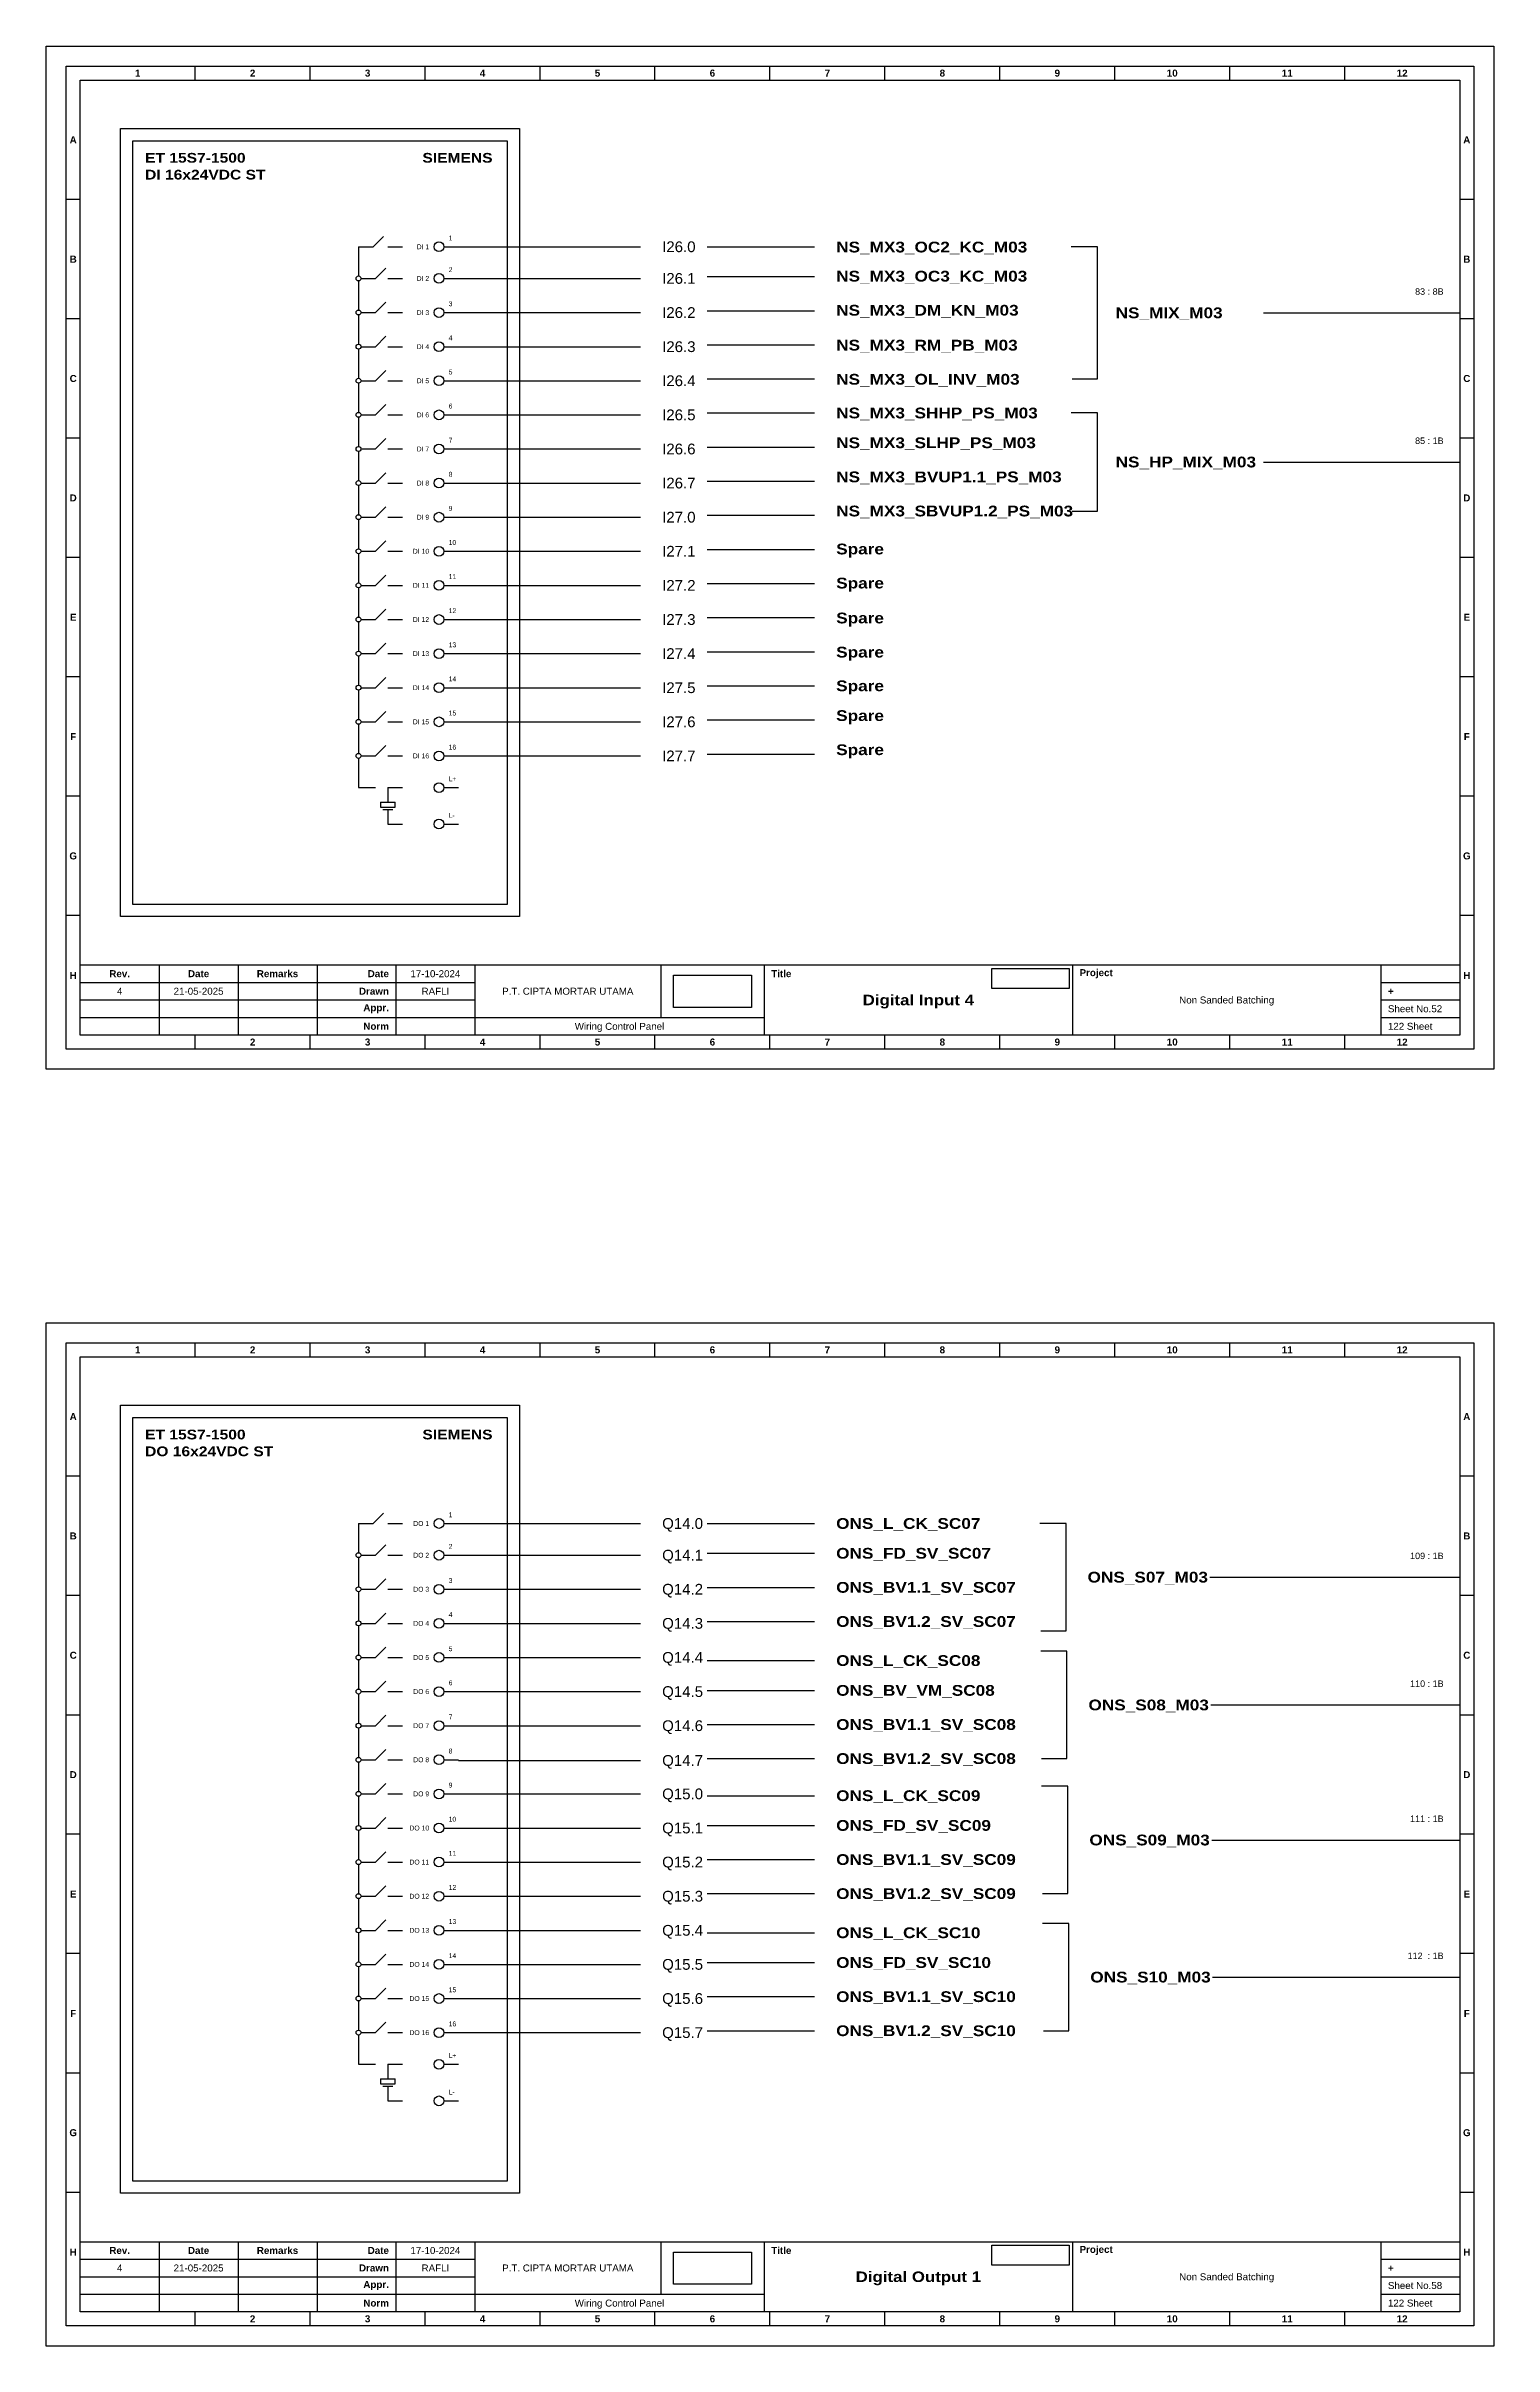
# Model space of a CAD drawing. Header units: centimetres. Extents: x 960 to 2473, y 652 to 2370.
# Drawn here: x 960.8 to 1230.1, y 1127.6 to 1555.6 of the extents above; entities that cross this region are included whole.
import ezdxf
from ezdxf.enums import TextEntityAlignment as Align

# ---------------------------------------------------------------- set-up
doc = ezdxf.new("R2010")
doc.units = ezdxf.units.CM
doc.header["$MEASUREMENT"] = 0
doc.styles.add('Bold', font='ariblk.ttf', dxfattribs={"height": 25.4})
doc.styles.get("Standard").update_dxf_attribs({"font": 'arial.ttf'})
picture_1 = doc.add_image_def('image1.png', size_in_pixel=(2048, 847))
picture_2 = doc.add_image_def('image2.png', size_in_pixel=(2092, 542))

# ---------------------------------------------------------------- blocks, each defined once
blk = doc.blocks.new('KOP MU PROJECT')
at = {"color": 6, "ltscale": 50}
for p, q in [((27.74, 184.05), (27.74, 186.66)), ((49.13, 184.05), (49.13, 186.66)), ((70.51, 184.05), (70.51, 186.66)), ((91.89, 184.05), (91.89, 186.66)), ((113.27, 184.05), (113.27, 186.66)), ((134.66, 184.05), (134.66, 186.66)), ((156.04, 184.05), (156.04, 186.66)), ((177.42, 184.05), (177.42, 186.66)), ((198.8, 184.05), (198.8, 186.66)), ((220.19, 184.05), (220.19, 186.66)), ((241.57, 184.05), (241.57, 186.66)), ((6.36, 161.84), (3.75, 161.84)), ((265.59, 161.84), (262.98, 161.84)), ((6.36, 139.63), (3.75, 139.63)), ((265.59, 139.63), (262.98, 139.63)), ((6.36, 117.42), (3.75, 117.42)), ((265.59, 117.42), (262.98, 117.42)), ((6.36, 95.22), (3.75, 95.22)), ((265.59, 95.22), (262.98, 95.22)), ((6.36, 73.01), (3.75, 73.01)), ((265.59, 73.01), (262.98, 73.01)), ((6.36, 50.8), (3.75, 50.8)), ((265.59, 50.8), (262.98, 50.8)), ((6.36, 28.59), (3.75, 28.59)), ((265.59, 28.59), (262.98, 28.59)), ((27.74, 3.75), (27.74, 6.36)), ((49.13, 3.75), (49.13, 6.36)), ((70.51, 3.75), (70.51, 6.36)), ((91.89, 3.75), (91.89, 6.36)), ((113.27, 3.75), (113.27, 6.36)), ((134.66, 3.75), (134.66, 6.36)), ((156.04, 3.75), (156.04, 6.36)), ((177.42, 3.75), (177.42, 6.36)), ((198.8, 3.75), (198.8, 6.36)), ((220.19, 3.75), (220.19, 6.36)), ((241.57, 3.75), (241.57, 6.36))]:
    blk.add_line(p, q, dxfattribs=at)
at = {"ltscale": 50}
for p, q in [((6.36, 19.41), (262.98, 19.41)), ((21.04, 19.41), (21.04, 6.36)), ((35.72, 19.41), (35.72, 6.36)), ((50.41, 19.41), (50.41, 6.36)), ((65.09, 19.41), (65.09, 6.36)), ((79.77, 19.41), (79.77, 6.36)), ((114.35, 19.41), (114.35, 9.62)), ((133.6, 19.41), (133.6, 6.36)), ((190.95, 19.41), (190.95, 6.36)), ((248.3, 19.41), (248.3, 6.36)), ((6.36, 16.15), (79.77, 16.15)), ((6.36, 12.89), (79.77, 12.89)), ((248.3, 16.15), (262.98, 16.15)), ((248.3, 12.89), (262.98, 12.89)), ((6.36, 9.62), (133.6, 9.62)), ((248.3, 9.62), (262.98, 9.62))]:
    blk.add_line(p, q, dxfattribs=at)
at = {"color": 1, "ltscale": 50}
blk.add_lwpolyline([(269.34, 0), (0, 0), (0, 190.41), (269.34, 190.41)], close=True, dxfattribs=at)
at = {"color": 6, "ltscale": 50}
for points in [[(265.59, 3.75), (3.75, 3.75), (3.75, 186.66), (265.59, 186.66)], [(262.98, 6.36), (6.36, 6.36), (6.36, 184.05), (262.98, 184.05)]]:
    blk.add_lwpolyline(points, close=True, dxfattribs=at)
at = {"ltscale": 50, "char_height": 1.305, "attachment_point": 4}
for s, width, heights, insert in [('\\pxqc;{\\fArial|b1|i0|c0|p34;1}', 21.3825, [2.51], (6.36, 185.36)), ('\\pxqc;{\\fArial|b1|i0|c0|p34;2}', 21.3825, [2.51], (27.74, 185.36)), ('\\pxqc;{\\fArial|b1|i0|c0|p34;3}', 21.3825, [2.51], (49.13, 185.36)), ('\\pxqc;{\\fArial|b1|i0|c0|p34;4}', 21.3825, [2.51], (70.51, 185.36)), ('\\pxqc;{\\fArial|b1|i0|c0|p34;5}', 21.3825, [2.51], (91.89, 185.36)), ('\\pxqc;{\\fArial|b1|i0|c0|p34;6}', 21.3825, [2.51], (113.27, 185.36)), ('\\pxqc;{\\fArial|b1|i0|c0|p34;7}', 21.3825, [2.51], (134.66, 185.36)), ('\\pxqc;{\\fArial|b1|i0|c0|p34;8}', 21.3825, [2.51], (156.04, 185.36)), ('\\pxqc;{\\fArial|b1|i0|c0|p34;9}', 21.3825, [2.51], (177.42, 185.36)), ('\\pxqc;{\\fArial|b1|i0|c0|p34;10}', 21.3825, [2.51], (198.8, 185.36)), ('\\pxqc;{\\fArial|b1|i0|c0|p34;11}', 21.3825, [2.51], (220.19, 185.36)), ('\\pxqc;{\\fArial|b1|i0|c0|p34;12}', 21.3825, [2.51], (241.57, 185.36)), ('\\pxqc;{\\fArial|b1|i0|c0|p34;A}', 2.61, [2.51], (3.75, 172.95)), ('\\pxqc;{\\fArial|b1|i0|c0|p34;A}', 2.61, [2.51], (262.98, 172.95)), ('\\pxqc;{\\fArial|b1|i0|c0|p34;B}', 2.61, [2.51], (3.75, 150.74)), ('\\pxqc;{\\fArial|b1|i0|c0|p34;B}', 2.61, [2.51], (262.98, 150.74)), ('\\pxqc;{\\fArial|b1|i0|c0|p34;C}', 2.61, [2.51], (3.75, 128.53)), ('\\pxqc;{\\fArial|b1|i0|c0|p34;C}', 2.61, [2.51], (262.98, 128.53)), ('\\pxqc;{\\fArial|b1|i0|c0|p34;D}', 2.61, [2.51], (3.75, 106.32)), ('\\pxqc;{\\fArial|b1|i0|c0|p34;D}', 2.61, [2.51], (262.98, 106.32)), ('\\pxqc;{\\fArial|b1|i0|c0|p34;E}', 2.61, [2.51], (3.75, 84.11)), ('\\pxqc;{\\fArial|b1|i0|c0|p34;E}', 2.61, [2.51], (262.98, 84.11)), ('\\pxqc;{\\fArial|b1|i0|c0|p34;F}', 2.61, [2.51], (3.75, 61.9)), ('\\pxqc;{\\fArial|b1|i0|c0|p34;F}', 2.61, [2.51], (262.98, 61.9)), ('\\pxqc;{\\fArial|b1|i0|c0|p34;G}', 2.61, [2.51], (3.75, 39.69)), ('\\pxqc;{\\fArial|b1|i0|c0|p34;G}', 2.61, [2.51], (262.98, 39.69)), ('\\pxqc;{\\fArial|b1|i0|c0|p34;H}', 2.61, [2.51], (3.75, 17.47)), ('\\pxqc;{\\fArial|b1|i0|c0|p34;Rev.}', 14.6811, [2.88], (6.36, 17.78)), ('\\pxqc;{\\fArial|b1|i0|c0|p34;Date}', 14.6811, [2.88], (21.04, 17.78)), ('\\pxqc;{\\fArial|b1|i0|c0|p34;Remarks}', 14.6811, [2.88], (35.72, 17.78)), ('\\pxqr;{\\fArial|b1|i0|c0|p34;Date}', 13.3761, [2.88], (50.41, 17.78)), ('\\pxql;{\\fArial|b1|i0|c0|p34;Title}', 50.2419, [2.88], (134.9, 17.78)), ('\\pxql;{\\fArial|b1|i0|c0|p34;Project}', 50.2419, [2.88], (192.25, 17.78)), ('\\pxqc;{\\fArial|b1|i0|c0|p34;H}', 2.61, [2.51], (262.98, 17.47)), ('\\pxqr;{\\fArial|b1|i0|c0|p34;Drawn}', 13.3761, [2.88], (50.41, 14.52)), ('\\pxql;{\\fArial|b1|i0|c0|p34;+}', 14.6811, [2.88], (249.61, 14.52)), ('\\pxqr;{\\fArial|b1|i0|c0|p34;Appr.}', 13.3761, [2.88], (50.41, 11.26)), ('\\pxqr;{\\fArial|b1|i0|c0|p34;Norm}', 13.3761, [2.88], (50.41, 7.99)), ('\\pxqc;{\\fArial|b1|i0|c0|p34;2}', 21.3825, [2.51], (27.74, 5.06)), ('\\pxqc;{\\fArial|b1|i0|c0|p34;3}', 21.3825, [2.51], (49.13, 5.06)), ('\\pxqc;{\\fArial|b1|i0|c0|p34;4}', 21.3825, [2.51], (70.51, 5.06)), ('\\pxqc;{\\fArial|b1|i0|c0|p34;5}', 21.3825, [2.51], (91.89, 5.06)), ('\\pxqc;{\\fArial|b1|i0|c0|p34;6}', 21.3825, [2.51], (113.27, 5.06)), ('\\pxqc;{\\fArial|b1|i0|c0|p34;7}', 21.3825, [2.51], (134.66, 5.06)), ('\\pxqc;{\\fArial|b1|i0|c0|p34;8}', 21.3825, [2.51], (156.04, 5.06)), ('\\pxqc;{\\fArial|b1|i0|c0|p34;9}', 21.3825, [2.51], (177.42, 5.06)), ('\\pxqc;{\\fArial|b1|i0|c0|p34;10}', 21.3825, [2.51], (198.8, 5.06)), ('\\pxqc;{\\fArial|b1|i0|c0|p34;11}', 21.3825, [2.51], (220.19, 5.06)), ('\\pxqc;{\\fArial|b1|i0|c0|p34;12}', 21.3825, [2.51], (241.57, 5.06))]:
    blk.add_mtext_dynamic_manual_height_columns(s, width=width, gutter_width=0.0326, heights=heights, dxfattribs=dict(at, insert=insert))
at = {"ltscale": 50}
for tag, p in [('DATECREATED', (72.43, 17.78)), ('REV', (13.7, 14.52)), ('REVDATE', (28.38, 14.52)), ('REMARKS', (43.06, 14.52)), ('DRAWN', (72.43, 14.52)), ('COMPANY', (97.06, 14.52)), ('PROJECT', (219.62, 12.89)), ('NORM', (72.43, 7.99)), ('APPR', (72.43, 11.26)), ('DRAWINGCATEGORY', (106.68, 7.99)), ('DESCRIPTION', (162.27, 10.03))]:
    blk.add_attdef(tag, text='', height=1.3, dxfattribs=at).set_placement(p, align=Align.MIDDLE_CENTER)
at = {"ltscale": 50, "style": 'Bold'}
blk.add_attdef('TITLE', text='', height=1.96, dxfattribs=at).set_placement((162.27, 12.89), align=Align.MIDDLE_CENTER)
at = {"ltscale": 50}
for tag, p in [('TOTALSHEET', (249.61, 7.99)), ('SHEETNUMBER', (249.61, 11.26))]:
    blk.add_attdef(tag, text='', height=1.3, dxfattribs=at).set_placement(p, align=Align.MIDDLE_LEFT)
image = blk.add_image(picture_1, insert=(116.72, 11.48), size_in_units=(14.5, 6), dxfattribs=at)
image.dxf.flags = 15
image = blk.add_image(picture_2, insert=(175.94, 15.04), size_in_units=(14.36, 3.72), dxfattribs=at)
image.dxf.flags = 15

msp = doc.modelspace()

# ---------------------------------------------------------------- linework, layer by layer
at = {"ltscale": 50}
for p, q in [((1021.62, 1518.25), (1023.54, 1520.17)), ((1018.9, 1518.25), (1021.62, 1518.25)), ((1018.9, 1518.25), (1018.9, 1512.81)), ((1024.34, 1518.25), (1027.06, 1518.25)), ((1018.9, 1511.9), (1018.9, 1506.46)), ((1019.35, 1512.36), (1022.07, 1512.36)), ((1022.07, 1512.36), (1024, 1514.28)), ((1024.34, 1512.36), (1027.06, 1512.36)), ((1022.07, 1506.01), (1024, 1507.93)), ((1018.9, 1505.56), (1018.9, 1500.12)), ((1019.35, 1506.01), (1022.07, 1506.01)), ((1024.34, 1506.01), (1027.06, 1506.01)), ((1018.9, 1499.21), (1018.9, 1493.77)), ((1019.35, 1499.66), (1022.07, 1499.66)), ((1022.07, 1499.66), (1024, 1501.59)), ((1024.34, 1499.66), (1027.06, 1499.66)), ((1022.07, 1493.32), (1024, 1495.24)), ((1018.9, 1492.86), (1018.9, 1487.42)), ((1019.35, 1493.32), (1022.07, 1493.32)), ((1024.34, 1493.32), (1027.06, 1493.32)), ((1018.9, 1486.52), (1018.9, 1481.08)), ((1019.35, 1486.97), (1022.07, 1486.97)), ((1022.07, 1486.97), (1024, 1488.89)), ((1024.34, 1486.97), (1027.06, 1486.97)), ((1022.07, 1480.62), (1024, 1482.55)), ((1018.9, 1480.17), (1018.9, 1474.73)), ((1019.35, 1480.62), (1022.07, 1480.62)), ((1024.34, 1480.62), (1027.06, 1480.62)), ((1018.9, 1473.83), (1018.9, 1468.39)), ((1019.35, 1474.28), (1022.07, 1474.28)), ((1022.07, 1474.28), (1024, 1476.2)), ((1024.34, 1474.28), (1027.06, 1474.28)), ((1022.07, 1467.93), (1024, 1469.86)), ((1018.9, 1467.48), (1018.9, 1462.04)), ((1019.35, 1467.93), (1022.07, 1467.93)), ((1024.34, 1467.93), (1027.06, 1467.93)), ((1018.9, 1461.13), (1018.9, 1455.69)), ((1019.35, 1461.59), (1022.07, 1461.59)), ((1022.07, 1461.59), (1024, 1463.51)), ((1024.34, 1461.59), (1027.06, 1461.59)), ((1019.35, 1455.24), (1022.07, 1455.24)), ((1022.07, 1455.24), (1024, 1457.16)), ((1024.34, 1455.24), (1027.06, 1455.24)), ((1018.9, 1454.79), (1018.9, 1449.35)), ((1018.9, 1448.44), (1018.9, 1443)), ((1019.35, 1448.89), (1022.07, 1448.89)), ((1022.07, 1448.89), (1024, 1450.82)), ((1024.34, 1448.89), (1027.06, 1448.89)), ((1019.35, 1442.55), (1022.07, 1442.55)), ((1022.07, 1442.55), (1024, 1444.47)), ((1024.34, 1442.55), (1027.06, 1442.55)), ((1018.9, 1442.09), (1018.9, 1436.65)), ((1022.07, 1436.2), (1024, 1438.12)), ((1018.9, 1435.75), (1018.9, 1430.31)), ((1019.35, 1436.2), (1022.07, 1436.2)), ((1024.34, 1436.2), (1027.06, 1436.2)), ((1019.35, 1429.85), (1022.07, 1429.85)), ((1022.07, 1429.85), (1024, 1431.78)), ((1024.34, 1429.85), (1027.06, 1429.85)), ((1018.9, 1429.4), (1018.9, 1423.96)), ((1022.07, 1423.51), (1024, 1425.43)), ((1018.9, 1423.05), (1018.9, 1417.61)), ((1019.35, 1423.51), (1022.07, 1423.51)), ((1024.34, 1423.51), (1027.06, 1423.51)), ((1018.9, 1417.61), (1022.07, 1417.61)), ((1024.34, 1417.61), (1027.06, 1417.61)), ((1024.34, 1417.61), (1024.34, 1414.9)), ((1022.98, 1414.9), (1025.7, 1414.9)), ((1022.98, 1414.9), (1022.98, 1414)), ((1022.98, 1414), (1025.7, 1414)), ((1023.43, 1413.54), (1025.25, 1413.54)), ((1024.34, 1413.54), (1024.34, 1410.82)), ((1025.7, 1414), (1025.7, 1414.9)), ((1024.34, 1410.82), (1027.06, 1410.82)), ((1018.9, 1280.68), (1021.62, 1280.68)), ((1018.9, 1280.68), (1018.9, 1275.24)), ((1021.62, 1280.68), (1023.54, 1282.6)), ((1024.34, 1280.68), (1027.06, 1280.68)), ((1022.07, 1274.78), (1024, 1276.71)), ((1018.9, 1274.33), (1018.9, 1268.89)), ((1019.35, 1274.78), (1022.07, 1274.78)), ((1024.34, 1274.78), (1027.06, 1274.78)), ((1018.9, 1267.98), (1018.9, 1262.55)), ((1019.35, 1268.44), (1022.07, 1268.44)), ((1022.07, 1268.44), (1024, 1270.36)), ((1024.34, 1268.44), (1027.06, 1268.44)), ((1022.07, 1262.09), (1024, 1264.01)), ((1018.9, 1261.64), (1018.9, 1256.2)), ((1019.35, 1262.09), (1022.07, 1262.09)), ((1024.34, 1262.09), (1027.06, 1262.09)), ((1018.9, 1255.29), (1018.9, 1249.85)), ((1019.35, 1255.75), (1022.07, 1255.75)), ((1022.07, 1255.75), (1024, 1257.67)), ((1024.34, 1255.75), (1027.06, 1255.75)), ((1022.07, 1249.4), (1024, 1251.32)), ((1018.9, 1248.95), (1018.9, 1243.51)), ((1019.35, 1249.4), (1022.07, 1249.4)), ((1024.34, 1249.4), (1027.06, 1249.4)), ((1018.9, 1242.6), (1018.9, 1237.16)), ((1019.35, 1243.05), (1022.07, 1243.05)), ((1022.07, 1243.05), (1024, 1244.98)), ((1024.34, 1243.05), (1027.06, 1243.05)), ((1022.07, 1236.71), (1024, 1238.63)), ((1018.9, 1236.25), (1018.9, 1230.81)), ((1019.35, 1236.71), (1022.07, 1236.71)), ((1024.34, 1236.71), (1027.06, 1236.71)), ((1018.9, 1229.91), (1018.9, 1224.47)), ((1019.35, 1230.36), (1022.07, 1230.36)), ((1022.07, 1230.36), (1024, 1232.28)), ((1024.34, 1230.36), (1027.06, 1230.36)), ((1022.07, 1224.01), (1024, 1225.94)), ((1018.9, 1223.56), (1018.9, 1218.12)), ((1019.35, 1224.01), (1022.07, 1224.01)), ((1024.34, 1224.01), (1027.06, 1224.01)), ((1018.9, 1217.21), (1018.9, 1211.77)), ((1019.35, 1217.67), (1022.07, 1217.67)), ((1022.07, 1217.67), (1024, 1219.59)), ((1024.34, 1217.67), (1027.06, 1217.67)), ((1019.35, 1211.32), (1022.07, 1211.32)), ((1022.07, 1211.32), (1024, 1213.24)), ((1024.34, 1211.32), (1027.06, 1211.32)), ((1018.9, 1210.87), (1018.9, 1205.43)), ((1018.9, 1204.52), (1018.9, 1199.08)), ((1019.35, 1204.97), (1022.07, 1204.97)), ((1022.07, 1204.97), (1024, 1206.9)), ((1024.34, 1204.97), (1027.06, 1204.97)), ((1019.35, 1198.63), (1022.07, 1198.63)), ((1022.07, 1198.63), (1024, 1200.55)), ((1024.34, 1198.63), (1027.06, 1198.63)), ((1018.9, 1198.18), (1018.9, 1192.74)), ((1022.07, 1192.28), (1024, 1194.21)), ((1018.9, 1191.83), (1018.9, 1186.39)), ((1019.35, 1192.28), (1022.07, 1192.28)), ((1024.34, 1192.28), (1027.06, 1192.28)), ((1019.35, 1185.94), (1022.07, 1185.94)), ((1022.07, 1185.94), (1024, 1187.86)), ((1024.34, 1185.94), (1027.06, 1185.94)), ((1018.9, 1185.48), (1018.9, 1180.04)), ((1018.9, 1180.04), (1022.07, 1180.04)), ((1022.98, 1177.32), (1025.7, 1177.32)), ((1022.98, 1177.32), (1022.98, 1176.43)), ((1024.34, 1180.04), (1027.06, 1180.04)), ((1024.34, 1180.04), (1024.34, 1177.32)), ((1025.7, 1176.43), (1025.7, 1177.32)), ((1022.98, 1176.43), (1025.7, 1176.43)), ((1023.43, 1175.96), (1025.25, 1175.96)), ((1024.34, 1175.96), (1024.34, 1173.24)), ((1024.34, 1173.24), (1027.06, 1173.24))]:
    msp.add_line(p, q, dxfattribs=at)
at = {"color": 6, "ltscale": 50}
for p, q in [((1034.75, 1518.25), (1037.47, 1518.25)), ((1034.75, 1512.36), (1037.47, 1512.36)), ((1034.75, 1506.01), (1037.47, 1506.01)), ((1034.75, 1499.66), (1037.47, 1499.66)), ((1034.75, 1493.32), (1037.47, 1493.32)), ((1034.75, 1486.97), (1037.47, 1486.97)), ((1034.75, 1480.62), (1037.47, 1480.62)), ((1034.75, 1474.28), (1037.47, 1474.28)), ((1034.75, 1467.93), (1037.47, 1467.93)), ((1034.75, 1461.59), (1037.47, 1461.59)), ((1034.75, 1455.24), (1037.47, 1455.24)), ((1034.75, 1448.89), (1037.47, 1448.89)), ((1034.75, 1442.55), (1037.47, 1442.55)), ((1034.75, 1436.2), (1037.47, 1436.2)), ((1034.75, 1429.85), (1037.47, 1429.85)), ((1034.75, 1423.51), (1037.47, 1423.51)), ((1034.75, 1417.61), (1037.47, 1417.61)), ((1034.75, 1410.82), (1037.47, 1410.82)), ((1034.75, 1280.68), (1037.47, 1280.68)), ((1034.75, 1274.78), (1037.47, 1274.78)), ((1034.75, 1268.44), (1037.47, 1268.44)), ((1034.75, 1262.09), (1037.47, 1262.09)), ((1034.75, 1255.75), (1037.47, 1255.75)), ((1034.75, 1249.4), (1037.47, 1249.4)), ((1034.75, 1243.05), (1037.47, 1243.05)), ((1034.75, 1236.71), (1037.47, 1236.71)), ((1034.75, 1230.36), (1037.47, 1230.36)), ((1034.75, 1224.01), (1037.47, 1224.01)), ((1034.75, 1217.67), (1037.47, 1217.67)), ((1034.75, 1211.32), (1037.47, 1211.32)), ((1034.75, 1204.97), (1037.47, 1204.97)), ((1034.75, 1198.63), (1037.47, 1198.63)), ((1034.75, 1192.28), (1037.47, 1192.28)), ((1034.75, 1185.94), (1037.47, 1185.94)), ((1034.75, 1180.04), (1037.47, 1180.04)), ((1034.75, 1173.24), (1037.47, 1173.24))]:
    msp.add_line(p, q, dxfattribs=at)
at = {"color": 146, "ltscale": 50, "true_color": 0x105689}
for p, q in [((1037.47, 1518.25), (1071.37, 1518.25)), ((1083.74, 1518.25), (1103.74, 1518.25)), ((1156.34, 1518.25), (1151.46, 1518.25)), ((1156.34, 1493.67), (1156.34, 1518.25)), ((1037.47, 1512.36), (1071.37, 1512.36)), ((1083.74, 1512.71), (1103.74, 1512.71)), ((1037.47, 1506.01), (1071.37, 1506.01)), ((1083.74, 1506.36), (1103.74, 1506.36)), ((1187.25, 1505.96), (1223.74, 1505.96)), ((1037.47, 1499.66), (1071.37, 1499.66)), ((1083.74, 1500.01), (1103.74, 1500.01)), ((1037.47, 1493.32), (1071.37, 1493.32)), ((1083.74, 1493.67), (1103.74, 1493.67)), ((1151.66, 1493.67), (1156.34, 1493.67)), ((1037.47, 1486.97), (1071.37, 1486.97)), ((1083.74, 1487.32), (1103.74, 1487.32)), ((1156.34, 1487.32), (1151.46, 1487.32)), ((1156.34, 1469.08), (1156.34, 1487.32)), ((1083.74, 1480.97), (1103.74, 1480.97)), ((1037.47, 1480.62), (1071.37, 1480.62)), ((1187.25, 1478.2), (1223.74, 1478.2)), ((1037.47, 1474.28), (1071.37, 1474.28)), ((1083.74, 1474.63), (1103.74, 1474.63)), ((1083.74, 1468.28), (1103.74, 1468.28)), ((1151.66, 1469.08), (1156.34, 1469.08)), ((1037.47, 1467.93), (1071.37, 1467.93)), ((1037.47, 1461.59), (1071.37, 1461.59)), ((1083.74, 1461.94), (1103.74, 1461.94)), ((1037.47, 1455.24), (1071.37, 1455.24)), ((1083.74, 1455.59), (1103.74, 1455.59)), ((1037.47, 1448.89), (1071.37, 1448.89)), ((1083.74, 1449.24), (1103.74, 1449.24)), ((1037.47, 1442.55), (1071.37, 1442.55)), ((1083.74, 1442.9), (1103.74, 1442.9)), ((1037.47, 1436.2), (1071.37, 1436.2)), ((1083.74, 1436.55), (1103.74, 1436.55)), ((1037.47, 1429.85), (1071.37, 1429.85)), ((1083.74, 1430.2), (1103.74, 1430.2)), ((1037.47, 1423.51), (1071.37, 1423.51)), ((1083.74, 1423.86), (1103.74, 1423.86)), ((1037.47, 1280.68), (1071.37, 1280.68)), ((1083.74, 1280.68), (1103.74, 1280.68)), ((1150.5, 1280.68), (1145.62, 1280.68)), ((1150.5, 1260.71), (1150.5, 1280.68)), ((1037.47, 1274.78), (1071.37, 1274.78)), ((1083.74, 1275.13), (1103.74, 1275.13)), ((1037.47, 1268.44), (1071.37, 1268.44)), ((1083.74, 1268.79), (1103.74, 1268.79)), ((1177.25, 1270.69), (1223.74, 1270.69)), ((1037.47, 1262.09), (1071.37, 1262.09)), ((1083.74, 1262.44), (1103.74, 1262.44)), ((1145.79, 1260.71), (1150.5, 1260.71)), ((1037.47, 1255.75), (1071.37, 1255.75)), ((1083.74, 1255.17), (1103.74, 1255.17)), ((1150.67, 1256.9), (1145.79, 1256.9)), ((1150.67, 1236.93), (1150.67, 1256.9)), ((1037.47, 1249.4), (1071.37, 1249.4)), ((1083.74, 1249.62), (1103.74, 1249.62)), ((1177.42, 1246.91), (1223.74, 1246.91)), ((1037.47, 1243.05), (1071.37, 1243.05)), ((1083.74, 1243.27), (1103.74, 1243.27)), ((1083.74, 1236.93), (1103.74, 1236.93)), ((1145.96, 1236.93), (1150.67, 1236.93)), ((1037.47, 1236.58), (1071.37, 1236.58)), ((1037.47, 1230.36), (1071.37, 1230.36)), ((1083.74, 1230.03), (1103.74, 1230.03)), ((1150.84, 1231.77), (1145.96, 1231.77)), ((1150.84, 1211.8), (1150.84, 1231.77)), ((1083.74, 1224.49), (1103.74, 1224.49)), ((1037.47, 1224.01), (1071.37, 1224.01)), ((1177.59, 1221.78), (1223.74, 1221.78)), ((1037.47, 1217.67), (1071.37, 1217.67)), ((1083.74, 1218.14), (1103.74, 1218.14)), ((1037.47, 1211.32), (1071.37, 1211.32)), ((1083.74, 1211.8), (1103.74, 1211.8)), ((1146.14, 1211.8), (1150.84, 1211.8)), ((1037.47, 1204.97), (1071.37, 1204.97)), ((1083.74, 1204.52), (1103.74, 1204.52)), ((1151.01, 1206.25), (1146.14, 1206.25)), ((1151.01, 1186.29), (1151.01, 1206.25)), ((1037.47, 1198.63), (1071.37, 1198.63)), ((1083.74, 1198.98), (1103.74, 1198.98)), ((1177.76, 1196.27), (1223.74, 1196.27)), ((1037.47, 1192.28), (1071.37, 1192.28)), ((1083.74, 1192.63), (1103.74, 1192.63)), ((1037.47, 1185.94), (1071.37, 1185.94)), ((1083.74, 1186.29), (1103.74, 1186.29)), ((1146.31, 1186.29), (1151.01, 1186.29))]:
    msp.add_line(p, q, dxfattribs=at)
at = {"ltscale": 50}
for points in [[(974.62, 1540.24), (1048.81, 1540.24), (1048.81, 1393.61), (974.62, 1393.61)], [(974.62, 1302.67), (1048.81, 1302.67), (1048.81, 1156.04), (974.62, 1156.04)]]:
    msp.add_lwpolyline(points, close=True, dxfattribs=at)
at = {"color": 6, "ltscale": 50}
for points in [[(976.89, 1537.98), (1046.54, 1537.98), (1046.54, 1395.88), (976.89, 1395.88)], [(976.89, 1300.41), (1046.54, 1300.41), (1046.54, 1158.31), (976.89, 1158.31)]]:
    msp.add_lwpolyline(points, close=True, dxfattribs=at)
at = {"color": 6, "ltscale": 500}
for centre in [(1033.85, 1518.25), (1033.85, 1512.36), (1033.85, 1506.01), (1033.85, 1499.66), (1033.85, 1493.32), (1033.85, 1486.97), (1033.85, 1480.62), (1033.85, 1474.28), (1033.85, 1467.93), (1033.85, 1461.59), (1033.85, 1455.24), (1033.85, 1448.89), (1033.85, 1442.55), (1033.85, 1436.2), (1033.85, 1429.85), (1033.85, 1423.51), (1033.85, 1417.61), (1033.85, 1410.82), (1033.85, 1280.68), (1033.85, 1274.78), (1033.85, 1268.44), (1033.85, 1262.09), (1033.85, 1255.75), (1033.85, 1249.4), (1033.85, 1243.05), (1033.85, 1236.71), (1033.85, 1230.36), (1033.85, 1224.01), (1033.85, 1217.67), (1033.85, 1211.32), (1033.85, 1204.97), (1033.85, 1198.63), (1033.85, 1192.28), (1033.85, 1185.94), (1033.85, 1180.04), (1033.85, 1173.24)]:
    msp.add_circle(centre, 0.907, dxfattribs=at)
at = {"ltscale": 500}
for centre in [(1018.9, 1512.36), (1018.9, 1506.01), (1018.9, 1499.66), (1018.9, 1493.32), (1018.9, 1486.97), (1018.9, 1480.62), (1018.9, 1474.28), (1018.9, 1467.93), (1018.9, 1461.59), (1018.9, 1455.24), (1018.9, 1448.89), (1018.9, 1442.55), (1018.9, 1436.2), (1018.9, 1429.85), (1018.9, 1423.51), (1018.9, 1274.78), (1018.9, 1268.44), (1018.9, 1262.09), (1018.9, 1255.75), (1018.9, 1249.4), (1018.9, 1243.05), (1018.9, 1236.71), (1018.9, 1230.36), (1018.9, 1224.01), (1018.9, 1217.67), (1018.9, 1211.32), (1018.9, 1204.97), (1018.9, 1198.63), (1018.9, 1192.28), (1018.9, 1185.94)]:
    msp.add_circle(centre, 0.453, dxfattribs=at)

# ---------------------------------------------------------------- block references
for p, values in [((960.76, 1365.2), {'TITLE': 'Digital Input 4', 'PROJECT': 'Non Sanded Batching', 'COMPANY': 'P.T. CIPTA MORTAR UTAMA', 'DRAWINGCATEGORY': 'Wiring Control Panel', 'DRAWN': 'RAFLI', 'DATECREATED': '17-10-2024', 'REVDATE': '21-05-2025', 'REV': '4', 'SHEETNUMBER': 'Sheet No.52', 'TOTALSHEET': '122 Sheet'}), ((960.76, 1127.62), {'TITLE': 'Digital Output 1', 'PROJECT': 'Non Sanded Batching', 'COMPANY': 'P.T. CIPTA MORTAR UTAMA', 'DRAWINGCATEGORY': 'Wiring Control Panel', 'DRAWN': 'RAFLI', 'DATECREATED': '17-10-2024', 'REVDATE': '21-05-2025', 'REV': '4', 'SHEETNUMBER': 'Sheet No.58', 'TOTALSHEET': '122 Sheet'})]:
    msp.add_blockref('KOP MU PROJECT', p).add_auto_attribs(values)

# ---------------------------------------------------------------- texts
at = {"ltscale": 500, "style": 'Bold'}
for s, p in [('ET 15S7-1500', (979.19, 1535.71)), ('DI 16x24VDC ST', (979.19, 1532.58)), ('ET 15S7-1500', (979.19, 1298.14)), ('DO 16x24VDC ST', (979.19, 1295.01))]:
    msp.add_text(s, height=1.8132, dxfattribs=at).set_placement(p, align=Align.TOP_LEFT)
for p in [(1043.82, 1535.71), (1043.82, 1298.14)]:
    msp.add_text('SIEMENS', height=1.813, dxfattribs=at).set_placement(p, align=Align.TOP_RIGHT)
at = {"ltscale": 500}
for s, p in [('1', (1035.66, 1519.16)), ('2', (1035.66, 1513.26)), ('3', (1035.66, 1506.92)), ('4', (1035.66, 1500.57)), ('5', (1035.66, 1494.22)), ('6', (1035.66, 1487.88)), ('7', (1035.66, 1481.53)), ('8', (1035.66, 1475.19)), ('9', (1035.66, 1468.84)), ('10', (1035.66, 1462.49)), ('11', (1035.66, 1456.15)), ('12', (1035.66, 1449.8)), ('13', (1035.66, 1443.45)), ('14', (1035.66, 1437.11)), ('15', (1035.66, 1430.76)), ('16', (1035.66, 1424.41)), ('L+', (1035.66, 1418.52)), ('L-', (1035.66, 1411.72)), ('1', (1035.66, 1281.58)), ('2', (1035.66, 1275.69)), ('3', (1035.66, 1269.34)), ('4', (1035.66, 1263)), ('5', (1035.66, 1256.65)), ('6', (1035.66, 1250.31)), ('7', (1035.66, 1243.96)), ('8', (1035.66, 1237.61)), ('9', (1035.66, 1231.27)), ('10', (1035.66, 1224.92)), ('11', (1035.66, 1218.57)), ('12', (1035.66, 1212.23)), ('13', (1035.66, 1205.88)), ('14', (1035.66, 1199.54)), ('15', (1035.66, 1193.19)), ('16', (1035.66, 1186.84)), ('L+', (1035.66, 1180.95)), ('L-', (1035.66, 1174.15))]:
    msp.add_text(s, height=0.907, dxfattribs=at).set_placement(p, align=Align.BOTTOM_LEFT)
for s, p in [('DI 1', (1032.03, 1518.25)), ('DI 2', (1032.03, 1512.36)), ('DI 3', (1032.03, 1506.01)), ('DI 4', (1032.03, 1499.66)), ('DI 5', (1032.03, 1493.32)), ('DI 6', (1032.03, 1486.97)), ('DI 7', (1032.03, 1480.62)), ('DI 8', (1032.03, 1474.28)), ('DI 9', (1032.03, 1467.93)), ('DI 10', (1032.03, 1461.59)), ('DI 11', (1032.03, 1455.24)), ('DI 12', (1032.03, 1448.89)), ('DI 13', (1032.03, 1442.55)), ('DI 14', (1032.03, 1436.2)), ('DI 15', (1032.03, 1429.85)), ('DI 16', (1032.03, 1423.51)), ('DO 1', (1032.03, 1280.68)), ('DO 2', (1032.03, 1274.78)), ('DO 3', (1032.03, 1268.44)), ('DO 4', (1032.03, 1262.09)), ('DO 5', (1032.03, 1255.75)), ('DO 6', (1032.03, 1249.4)), ('DO 7', (1032.03, 1243.05)), ('DO 8', (1032.03, 1236.71)), ('DO 9', (1032.03, 1230.36)), ('DO 10', (1032.03, 1224.01)), ('DO 11', (1032.03, 1217.67)), ('DO 12', (1032.03, 1211.32)), ('DO 13', (1032.03, 1204.97)), ('DO 14', (1032.03, 1198.63)), ('DO 15', (1032.03, 1192.28)), ('DO 16', (1032.03, 1185.94))]:
    msp.add_text(s, height=0.907, dxfattribs=at).set_placement(p, align=Align.MIDDLE_RIGHT)
for s, p in [('I26.0', (1075.37, 1518.25)), ('I26.1', (1075.37, 1512.36)), ('I26.2', (1075.37, 1506.01)), ('I26.3', (1075.37, 1499.66)), ('I26.4', (1075.37, 1493.32)), ('I26.5', (1075.37, 1486.97)), ('I26.6', (1075.37, 1480.62)), ('I26.7', (1075.37, 1474.28)), ('I27.0', (1075.37, 1467.93)), ('I27.1', (1075.37, 1461.59)), ('I27.2', (1075.37, 1455.24)), ('I27.3', (1075.37, 1448.89)), ('I27.4', (1075.37, 1442.55)), ('I27.5', (1075.37, 1436.2)), ('I27.6', (1075.37, 1429.85)), ('I27.7', (1075.37, 1423.51)), ('Q14.0', (1075.37, 1280.68)), ('Q14.1', (1075.37, 1274.78)), ('Q14.2', (1075.37, 1268.44)), ('Q14.3', (1075.37, 1262.09)), ('Q14.4', (1075.37, 1255.75)), ('Q14.5', (1075.37, 1249.4)), ('Q14.6', (1075.37, 1243.05)), ('Q14.7', (1075.37, 1236.58)), ('Q15.0', (1075.37, 1230.36)), ('Q15.1', (1075.37, 1224.01)), ('Q15.2', (1075.37, 1217.67)), ('Q15.3', (1075.37, 1211.32)), ('Q15.4', (1075.37, 1204.97)), ('Q15.5', (1075.37, 1198.63)), ('Q15.6', (1075.37, 1192.28)), ('Q15.7', (1075.37, 1185.94))]:
    msp.add_text(s, height=2, dxfattribs=at).set_placement(p, align=Align.MIDDLE_LEFT)
at = {"ltscale": 500, "style": 'Bold'}
for s, p in [('NS_MX3_OC2_KC_M03', (1107.74, 1518.2)), ('NS_MX3_OC3_KC_M03', (1107.74, 1512.78)), ('NS_MX3_DM_KN_M03', (1107.74, 1506.44)), ('NS_MIX_M03', (1159.72, 1505.96)), ('NS_MX3_RM_PB_M03', (1107.74, 1499.94)), ('NS_MX3_OL_INV_M03', (1107.74, 1493.59)), ('NS_MX3_SHHP_PS_M03', (1107.74, 1487.32)), ('NS_MX3_SLHP_PS_M03', (1107.74, 1481.78)), ('NS_HP_MIX_M03', (1159.72, 1478.2)), ('NS_MX3_BVUP1.1_PS_M03', (1107.74, 1475.43)), ('NS_MX3_SBVUP1.2_PS_M03', (1107.74, 1469.08)), ('Spare', (1107.74, 1462.01)), ('Spare', (1107.74, 1455.67)), ('Spare', (1107.74, 1449.17)), ('Spare', (1107.74, 1442.82)), ('Spare', (1107.74, 1436.55)), ('Spare', (1107.74, 1431.01)), ('Spare', (1107.74, 1424.66)), ('ONS_L_CK_SC07', (1107.74, 1280.68)), ('ONS_FD_SV_SC07', (1107.74, 1275.13)), ('ONS_S07_M03', (1154.5, 1270.69)), ('ONS_BV1.1_SV_SC07', (1107.74, 1268.79)), ('ONS_BV1.2_SV_SC07', (1107.74, 1262.44)), ('ONS_L_CK_SC08', (1107.74, 1255.17)), ('ONS_BV_VM_SC08', (1107.74, 1249.62)), ('ONS_S08_M03', (1154.67, 1246.91)), ('ONS_BV1.1_SV_SC08', (1107.74, 1243.27)), ('ONS_BV1.2_SV_SC08', (1107.74, 1236.93)), ('ONS_L_CK_SC09', (1107.74, 1230.03)), ('ONS_FD_SV_SC09', (1107.74, 1224.49)), ('ONS_S09_M03', (1154.84, 1221.78)), ('ONS_BV1.1_SV_SC09', (1107.74, 1218.14)), ('ONS_BV1.2_SV_SC09', (1107.74, 1211.8)), ('ONS_L_CK_SC10', (1107.74, 1204.52)), ('ONS_FD_SV_SC10', (1107.74, 1198.98)), ('ONS_S10_M03', (1155.01, 1196.27)), ('ONS_BV1.1_SV_SC10', (1107.74, 1192.63)), ('ONS_BV1.2_SV_SC10', (1107.74, 1186.29))]:
    msp.add_text(s, height=2, dxfattribs=at).set_placement(p, align=Align.MIDDLE_LEFT)
at = {"ltscale": 500}
for s, p in [('83 : 8B', (1220.74, 1508.96)), ('85 : 1B', (1220.74, 1481.2)), ('109 : 1B', (1220.74, 1273.69)), ('110 : 1B', (1220.74, 1249.91)), ('111 : 1B', (1220.74, 1224.78)), ('112  : 1B', (1220.74, 1199.27))]:
    msp.add_text(s, height=1.2, dxfattribs=at).set_placement(p, align=Align.BOTTOM_RIGHT)

doc.saveas('drawing.dxf')
